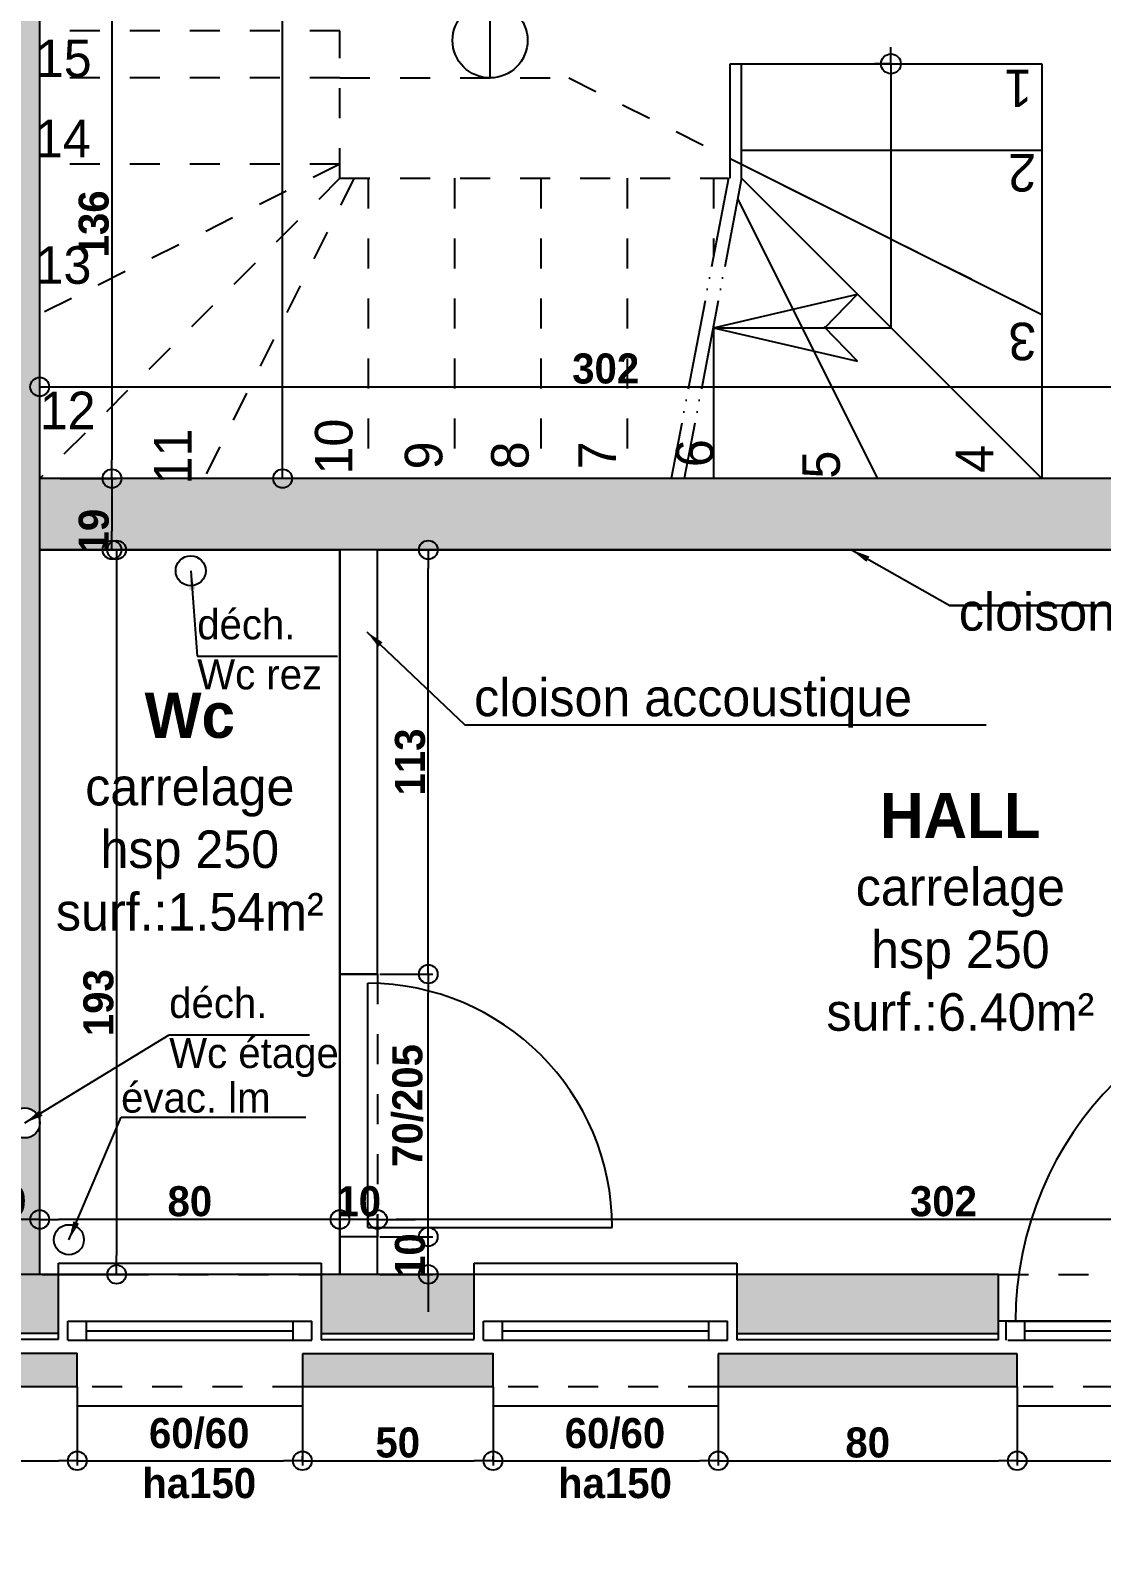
# Model space of a CAD drawing. Header units: millimetres. Extents: x -44462 to 306987, y -116160 to 12874.
# Drawn here: x -10182.6 to -9897.1, y -56515.9 to -56113.7 of the extents above; entities that cross this region are included whole.
import ezdxf

# ---------------------------------------------------------------- set-up
doc = ezdxf.new("R2010")
doc.units = ezdxf.units.MM
doc.header["$PDMODE"] = 35
doc.header["$PDSIZE"] = 10
for name, pattern in [('ACAD_ISO05W100', [33, 24, -3, 0, -3, 0, -3]), ('TRAIT_4', [20, 10, -10]), ('TRAIT_6', [100, 80, -10, 0, -10])]:
    doc.linetypes.add(name, pattern=pattern)
for name, color, linetype in [('BLANC', 7, 'Continuous'), ('COTES', 1, 'Continuous'), ('COULEUR 8', 8, 'Continuous'), ('CYAN', 4, 'Continuous'), ('EGOUTTAGE', 6, 'Continuous'), ('JAUNE', 2, 'Continuous'), ('MAGENTA', 6, 'Continuous'), ('ROUGE', 1, 'Continuous'), ('TEXTE', 1, 'Continuous')]:
    doc.layers.add(name, color=color, linetype=linetype)
doc.layers.add('SURFACE', color=5, linetype='Continuous', plot=False)
doc.styles.add('CENTURY GOTHIC', font='GOTHIC.TTF')
doc.styles.add('Century Gothic Gras', font='GOTHICB.TTF')
doc.dimstyles.new('1-50', dxfattribs={"dimtxt": 8, "dimasz": 5, "dimexe": 1.25, "dimexo": 0.625, "dimtad": 1, "dimdec": 0, "dimtxsty": 'Century Gothic Gras', "dimblk": 'ORIGIN', "dimcen": 5, "dimclrd": 8, "dimclre": 5, "dimclrt": 6, "dimadec": 0, "dimazin": 0, "dimtfac": 1, "dimtdec": 0, "dimtmove": 0, "dimatfit": 3, "dimfxl": 0, "dimarcsym": 0})

# ---------------------------------------------------------------- blocks, each defined once
blk = doc.blocks.new('_Origin')
at = {"color": 0, "linetype": 'Continuous', "lineweight": -2}
blk.add_line((0, 0), (-1, 0), dxfattribs=at)
blk.add_circle((0, 0), 0.5, dxfattribs=at)
blk = doc.blocks.new('*D283')
at = {"layer": 'COTES', "color": 5, "lineweight": -2}
for p, q in [((-10180.09, -56232.52), (-10180.09, -56207.46)), ((-9878.49, -56232.52), (-9878.49, -56207.46))]:
    blk.add_line(p, q, dxfattribs=at)
at = {"layer": 'COTES', "color": 8, "lineweight": -2}
blk.add_line((-10175.09, -56208.71), (-9883.49, -56208.71), dxfattribs=at)
at = {"layer": 'Defpoints', "color": 0}
for p in [(-9878.49, -56208.71), (-10180.09, -56233.15), (-9878.49, -56233.15)]:
    blk.add_point(p, dxfattribs=at)
at = {"layer": 'COTES', "color": 8, "lineweight": -2, "xscale": 5, "yscale": 5, "zscale": 5, "rotation": 180}
blk.add_blockref('_Origin', (-10180.09, -56208.71), dxfattribs=at)
at = {"layer": 'COTES', "color": 8, "lineweight": -2, "xscale": 5, "yscale": 5, "zscale": 5}
blk.add_blockref('_Origin', (-9878.49, -56208.71), dxfattribs=at)
at = {"layer": 'COTES', "color": 6, "insert": (-10029.29, -56203.88), "char_height": 8, "attachment_point": 5, "style": 'Century Gothic Gras'}
blk.add_mtext('302', dxfattribs=at)
blk = doc.blocks.new('A$C66E4598C')
at = {"layer": 'COULEUR 8'}
for q in [(0, 11), (-11, 0), (11, 0), (0, -11)]:
    blk.add_line((0, 0), q, dxfattribs=at)
blk.add_circle((0, 0), 6.59, dxfattribs=at)
blk = doc.blocks.new('A$C0AA742EE')
at = {"layer": 'COULEUR 8'}
for p, q in [((0, 0), (-29.7, -128)), ((0, 0), (29.7, -128)), ((-29.7, -128), (0.8, -98.3)), ((29.7, -128), (-0.8, -98.3))]:
    blk.add_line(p, q, dxfattribs=at)
blk = doc.blocks.new('A$C1BC9630A')
at = {"color": 2}
blk.add_line((-3.5, 3.5), (-3.5, 96.5), dxfattribs=at)
at = {"color": 1}
blk.add_line((-3.5, 3.5), (-96.5, 3.5), dxfattribs=at)
at = {"color": 2}
blk.add_arc((-3.5, 3.5), 93, 90, 180, dxfattribs=at)
blk = doc.blocks.new('*D373')
at = {"layer": 'COTES', "color": 5, "lineweight": -2}
for p, q in [((-10090.09, -56444.57), (-10090.09, -56429.32)), ((-9788.49, -56444.57), (-9788.49, -56429.32))]:
    blk.add_line(p, q, dxfattribs=at)
at = {"layer": 'COTES', "color": 8, "lineweight": -2}
blk.add_line((-9793.49, -56430.57), (-10085.09, -56430.57), dxfattribs=at)
at = {"layer": 'Defpoints', "color": 0}
for p in [(-10090.09, -56430.57), (-10090.09, -56445.19), (-9788.49, -56445.19)]:
    blk.add_point(p, dxfattribs=at)
at = {"layer": 'COTES', "color": 8, "lineweight": -2, "xscale": 5, "yscale": 5, "zscale": 5, "rotation": 180}
blk.add_blockref('_Origin', (-10090.09, -56430.57), dxfattribs=at)
at = {"layer": 'COTES', "color": 8, "lineweight": -2, "xscale": 5, "yscale": 5, "zscale": 5}
blk.add_blockref('_Origin', (-9788.49, -56430.57), dxfattribs=at)
at = {"layer": 'COTES', "color": 6, "insert": (-9939.29, -56425.75), "char_height": 8, "attachment_point": 5, "style": 'Century Gothic Gras'}
blk.add_mtext('302', dxfattribs=at)
blk = doc.blocks.new('*D374')
at = {"layer": 'COTES', "color": 8, "lineweight": -2}
for p, q in [((-10105.09, -56430.57), (-10110.09, -56430.57)), ((-10090.09, -56430.57), (-10100.09, -56430.57)), ((-10085.09, -56430.57), (-10080.09, -56430.57))]:
    blk.add_line(p, q, dxfattribs=at)
at = {"layer": 'COTES', "color": 5, "lineweight": -2}
for p, q in [((-10100.09, -56444.57), (-10100.09, -56429.32)), ((-10090.09, -56444.57), (-10090.09, -56429.32))]:
    blk.add_line(p, q, dxfattribs=at)
at = {"layer": 'Defpoints', "color": 0}
for p in [(-10100.09, -56430.57), (-10100.09, -56445.19), (-10090.09, -56445.19)]:
    blk.add_point(p, dxfattribs=at)
at = {"layer": 'COTES', "color": 8, "lineweight": -2, "xscale": 5, "yscale": 5, "zscale": 5}
blk.add_blockref('_Origin', (-10100.09, -56430.57), dxfattribs=at)
at = {"layer": 'COTES', "color": 8, "lineweight": -2, "xscale": 5, "yscale": 5, "zscale": 5, "rotation": 180}
blk.add_blockref('_Origin', (-10090.09, -56430.57), dxfattribs=at)
at = {"layer": 'COTES', "color": 6, "insert": (-10095.09, -56425.75), "char_height": 8, "attachment_point": 5, "style": 'Century Gothic Gras'}
blk.add_mtext('10', dxfattribs=at)
blk = doc.blocks.new('*D375')
at = {"layer": 'COTES', "color": 5, "lineweight": -2}
for p, q in [((-10180.09, -56444.57), (-10180.09, -56429.32)), ((-10100.09, -56444.57), (-10100.09, -56429.32))]:
    blk.add_line(p, q, dxfattribs=at)
at = {"layer": 'COTES', "color": 8, "lineweight": -2}
blk.add_line((-10105.09, -56430.57), (-10175.09, -56430.57), dxfattribs=at)
at = {"layer": 'Defpoints', "color": 0}
for p in [(-10180.09, -56430.57), (-10180.09, -56445.19), (-10100.09, -56445.19)]:
    blk.add_point(p, dxfattribs=at)
at = {"layer": 'COTES', "color": 8, "lineweight": -2, "xscale": 5, "yscale": 5, "zscale": 5, "rotation": 180}
blk.add_blockref('_Origin', (-10180.09, -56430.57), dxfattribs=at)
at = {"layer": 'COTES', "color": 8, "lineweight": -2, "xscale": 5, "yscale": 5, "zscale": 5}
blk.add_blockref('_Origin', (-10100.09, -56430.57), dxfattribs=at)
at = {"layer": 'COTES', "color": 6, "insert": (-10140.09, -56425.75), "char_height": 8, "attachment_point": 5, "style": 'Century Gothic Gras'}
blk.add_mtext('80', dxfattribs=at)
blk = doc.blocks.new('*D376')
at = {"layer": 'COTES', "color": 5, "lineweight": -2}
for p, q in [((-10199.09, -56444.57), (-10199.09, -56429.32)), ((-10180.09, -56444.57), (-10180.09, -56429.32))]:
    blk.add_line(p, q, dxfattribs=at)
at = {"layer": 'COTES', "color": 8, "lineweight": -2}
blk.add_line((-10185.09, -56430.57), (-10194.09, -56430.57), dxfattribs=at)
at = {"layer": 'Defpoints', "color": 0}
for p in [(-10199.09, -56430.57), (-10199.09, -56445.19), (-10180.09, -56445.19)]:
    blk.add_point(p, dxfattribs=at)
at = {"layer": 'COTES', "color": 8, "lineweight": -2, "xscale": 5, "yscale": 5, "zscale": 5, "rotation": 180}
blk.add_blockref('_Origin', (-10199.09, -56430.57), dxfattribs=at)
at = {"layer": 'COTES', "color": 8, "lineweight": -2, "xscale": 5, "yscale": 5, "zscale": 5}
blk.add_blockref('_Origin', (-10180.09, -56430.57), dxfattribs=at)
at = {"layer": 'COTES', "color": 6, "insert": (-10189.59, -56425.75), "char_height": 8, "attachment_point": 5, "style": 'Century Gothic Gras'}
blk.add_mtext('19', dxfattribs=at)
blk = doc.blocks.new('*D263')
at = {"layer": 'Defpoints', "color": 0}
for p in [(-10115.73, -55795.19), (-10115.37, -55795.19), (-10070.73, -56233.15)]:
    blk.add_point(p, dxfattribs=at)
at = {"layer": 'ROUGE', "color": 5, "lineweight": -2}
for p, q in [((-10115.37, -55795.19), (-10114.12, -55795.19)), ((-10085.37, -56233.15), (-10116.62, -56233.15))]:
    blk.add_line(p, q, dxfattribs=at)
at = {"layer": 'ROUGE', "color": 8, "lineweight": -2}
blk.add_line((-10115.37, -56228.15), (-10115.37, -55800.19), dxfattribs=at)
at = {"layer": 'ROUGE', "color": 8, "lineweight": -2, "xscale": 5, "yscale": 5, "zscale": 5}
for p, rotation in [((-10115.37, -55795.19), 90), ((-10115.37, -56233.15), 270)]:
    blk.add_blockref('_Origin', p, dxfattribs=dict(at, rotation=rotation))
at = {"layer": 'ROUGE', "color": 6, "insert": (-10120.19, -55964.17), "char_height": 8, "attachment_point": 5, "rotation": 90, "style": 'Century Gothic Gras'}
blk.add_mtext('438', dxfattribs=at)
blk = doc.blocks.new('*D382')
at = {"layer": 'COTES', "color": 5, "lineweight": -2}
for p, q in [((-10180.09, -56096.8), (-10180.09, -56078.58)), ((-9788.49, -56109.83), (-9788.49, -56078.58))]:
    blk.add_line(p, q, dxfattribs=at)
at = {"layer": 'COTES', "color": 8, "lineweight": -2}
blk.add_line((-9793.49, -56079.83), (-10175.09, -56079.83), dxfattribs=at)
at = {"layer": 'Defpoints', "color": 0}
for p in [(-10180.09, -56079.83), (-10180.09, -56097.43), (-9788.49, -56145.65)]:
    blk.add_point(p, dxfattribs=at)
at = {"layer": 'COTES', "color": 8, "lineweight": -2, "xscale": 5, "yscale": 5, "zscale": 5, "rotation": 180}
blk.add_blockref('_Origin', (-10180.09, -56079.83), dxfattribs=at)
at = {"layer": 'COTES', "color": 8, "lineweight": -2, "xscale": 5, "yscale": 5, "zscale": 5}
blk.add_blockref('_Origin', (-9788.49, -56079.83), dxfattribs=at)
at = {"layer": 'COTES', "color": 6, "insert": (-9984.29, -56075.01), "char_height": 8, "attachment_point": 5, "style": 'Century Gothic Gras'}
blk.add_mtext('392', dxfattribs=at)
blk = doc.blocks.new('*D383')
at = {"layer": 'COTES', "color": 5, "lineweight": -2}
for p, q in [((-10110.09, -56475.82), (-10110.09, -56496.11)), ((-10170.09, -56478.32), (-10170.09, -56496.11))]:
    blk.add_line(p, q, dxfattribs=at)
at = {"layer": 'COTES', "color": 8, "lineweight": -2}
blk.add_line((-10165.09, -56494.86), (-10115.09, -56494.86), dxfattribs=at)
at = {"layer": 'Defpoints', "color": 0}
for p in [(-10110.09, -56475.19), (-10170.09, -56477.69), (-10110.09, -56494.86)]:
    blk.add_point(p, dxfattribs=at)
at = {"layer": 'COTES', "color": 8, "lineweight": -2, "xscale": 5, "yscale": 5, "zscale": 5, "rotation": 180}
blk.add_blockref('_Origin', (-10170.09, -56494.86), dxfattribs=at)
at = {"layer": 'COTES', "color": 8, "lineweight": -2, "xscale": 5, "yscale": 5, "zscale": 5}
blk.add_blockref('_Origin', (-10110.09, -56494.86), dxfattribs=at)
at = {"layer": 'COTES', "color": 6, "insert": (-10137.59, -56494.2), "char_height": 8, "attachment_point": 5, "style": 'Century Gothic Gras'}
blk.add_mtext('60/60\\Pha150', dxfattribs=at)
blk = doc.blocks.new('*D389')
at = {"layer": 'COTES', "color": 5, "lineweight": -2}
for p, q in [((-9999.31, -56475.82), (-9999.31, -56496.11)), ((-9919.64, -56475.82), (-9919.64, -56496.11))]:
    blk.add_line(p, q, dxfattribs=at)
at = {"layer": 'COTES', "color": 8, "lineweight": -2}
blk.add_line((-9994.31, -56494.86), (-9924.64, -56494.86), dxfattribs=at)
at = {"layer": 'Defpoints', "color": 0}
for p in [(-9999.31, -56475.19), (-9919.64, -56475.19), (-9919.64, -56494.86)]:
    blk.add_point(p, dxfattribs=at)
at = {"layer": 'COTES', "color": 8, "lineweight": -2, "xscale": 5, "yscale": 5, "zscale": 5, "rotation": 180}
blk.add_blockref('_Origin', (-9999.31, -56494.86), dxfattribs=at)
at = {"layer": 'COTES', "color": 8, "lineweight": -2, "xscale": 5, "yscale": 5, "zscale": 5}
blk.add_blockref('_Origin', (-9919.64, -56494.86), dxfattribs=at)
at = {"layer": 'COTES', "color": 6, "insert": (-9959.47, -56490.03), "char_height": 8, "attachment_point": 5, "style": 'Century Gothic Gras'}
blk.add_mtext('80', dxfattribs=at)
blk = doc.blocks.new('*D391')
at = {"layer": 'COTES', "color": 5, "lineweight": -2}
for p, q in [((-9919.64, -56475.82), (-9919.64, -56496.11)), ((-9830.09, -56475.82), (-9830.09, -56496.11))]:
    blk.add_line(p, q, dxfattribs=at)
at = {"layer": 'COTES', "color": 8, "lineweight": -2}
for p, q in [((-9914.64, -56494.86), (-9835.09, -56494.86)), ((-9874.87, -56494.86), (-9843.19, -56527.83)), ((-9843.19, -56527.83), (-9677.41, -56527.83))]:
    blk.add_line(p, q, dxfattribs=at)
at = {"layer": 'Defpoints', "color": 0}
for p in [(-9919.64, -56475.19), (-9830.09, -56475.19), (-9830.09, -56494.86)]:
    blk.add_point(p, dxfattribs=at)
at = {"layer": 'COTES', "color": 8, "lineweight": -2, "xscale": 5, "yscale": 5, "zscale": 5, "rotation": 180}
blk.add_blockref('_Origin', (-9919.64, -56494.86), dxfattribs=at)
at = {"layer": 'COTES', "color": 8, "lineweight": -2, "xscale": 5, "yscale": 5, "zscale": 5}
blk.add_blockref('_Origin', (-9830.09, -56494.86), dxfattribs=at)
at = {"layer": 'COTES', "color": 6, "insert": (-9760.3, -56514.78), "char_height": 8, "attachment_point": 5, "style": 'Century Gothic Gras'}
blk.add_mtext('90/210\\P+ imposte en émalithe %%P 63 cm', dxfattribs=at)
blk = doc.blocks.new('*D233')
at = {"layer": 'COTES', "color": 5, "lineweight": -2}
for p, q in [((-10179.47, -56097.43), (-10159.59, -56097.43)), ((-10174.61, -56233.15), (-10159.59, -56233.15))]:
    blk.add_line(p, q, dxfattribs=at)
at = {"layer": 'COTES', "color": 8, "lineweight": -2}
blk.add_line((-10160.84, -56102.43), (-10160.84, -56228.15), dxfattribs=at)
at = {"layer": 'Defpoints', "color": 0}
for p in [(-10180.09, -56097.43), (-10175.24, -56233.15), (-10160.84, -56233.15)]:
    blk.add_point(p, dxfattribs=at)
at = {"layer": 'COTES', "color": 8, "lineweight": -2, "xscale": 5, "yscale": 5, "zscale": 5}
for p, rotation in [((-10160.84, -56097.43), 90), ((-10160.84, -56233.15), 270)]:
    blk.add_blockref('_Origin', p, dxfattribs=dict(at, rotation=rotation))
at = {"layer": 'COTES', "color": 6, "insert": (-10165.66, -56165.29), "char_height": 8, "attachment_point": 5, "rotation": 90, "style": 'Century Gothic Gras'}
blk.add_mtext('136', dxfattribs=at)
blk = doc.blocks.new('*D329')
at = {"layer": 'COTES', "color": 5, "lineweight": -2}
for p, q in [((-10089.47, -56365.19), (-10075.31, -56365.19)), ((-10089.47, -56435.19), (-10075.31, -56435.19))]:
    blk.add_line(p, q, dxfattribs=at)
at = {"layer": 'COTES', "color": 8, "lineweight": -2}
blk.add_line((-10076.56, -56430.19), (-10076.56, -56370.19), dxfattribs=at)
at = {"layer": 'Defpoints', "color": 0}
for p in [(-10090.09, -56365.19), (-10076.56, -56365.19), (-10090.09, -56435.19)]:
    blk.add_point(p, dxfattribs=at)
at = {"layer": 'COTES', "color": 8, "lineweight": -2, "xscale": 5, "yscale": 5, "zscale": 5}
for p, rotation in [((-10076.56, -56365.19), 90), ((-10076.56, -56435.19), 270)]:
    blk.add_blockref('_Origin', p, dxfattribs=dict(at, rotation=rotation))
at = {"layer": 'COTES', "color": 6, "insert": (-10082.01, -56400.19), "char_height": 8, "attachment_point": 5, "rotation": 90, "style": 'Century Gothic Gras'}
blk.add_mtext('70/205', dxfattribs=at)
blk = doc.blocks.new('*D330')
at = {"layer": 'COTES', "color": 8, "lineweight": -2}
for p, q in [((-10076.56, -56430.19), (-10076.56, -56425.19)), ((-10076.56, -56445.19), (-10076.56, -56435.19)), ((-10076.56, -56450.19), (-10076.56, -56455.19))]:
    blk.add_line(p, q, dxfattribs=at)
at = {"layer": 'COTES', "color": 5, "lineweight": -2}
for p, q in [((-10089.47, -56435.19), (-10075.31, -56435.19)), ((-10089.47, -56445.19), (-10075.31, -56445.19))]:
    blk.add_line(p, q, dxfattribs=at)
at = {"layer": 'Defpoints', "color": 0}
for p in [(-10090.09, -56435.19), (-10076.56, -56435.19), (-10090.09, -56445.19)]:
    blk.add_point(p, dxfattribs=at)
at = {"layer": 'COTES', "color": 8, "lineweight": -2, "xscale": 5, "yscale": 5, "zscale": 5}
for p, rotation in [((-10076.56, -56435.19), 270), ((-10076.56, -56445.19), 90)]:
    blk.add_blockref('_Origin', p, dxfattribs=dict(at, rotation=rotation))
at = {"layer": 'COTES', "color": 6, "insert": (-10081.39, -56440.19), "char_height": 8, "attachment_point": 5, "rotation": 90, "style": 'Century Gothic Gras'}
blk.add_mtext('10', dxfattribs=at)
blk = doc.blocks.new('*D331')
at = {"layer": 'COTES', "color": 5, "lineweight": -2}
for p, q in [((-10179.47, -56252.15), (-10158.34, -56252.15)), ((-10179.47, -56445.19), (-10158.34, -56445.19))]:
    blk.add_line(p, q, dxfattribs=at)
at = {"layer": 'COTES', "color": 8, "lineweight": -2}
blk.add_line((-10159.59, -56257.15), (-10159.59, -56440.19), dxfattribs=at)
at = {"layer": 'Defpoints', "color": 0}
for p in [(-10180.09, -56252.15), (-10180.09, -56445.19), (-10159.59, -56445.19)]:
    blk.add_point(p, dxfattribs=at)
at = {"layer": 'COTES', "color": 8, "lineweight": -2, "xscale": 5, "yscale": 5, "zscale": 5}
for p, rotation in [((-10159.59, -56252.15), 90), ((-10159.59, -56445.19), 270)]:
    blk.add_blockref('_Origin', p, dxfattribs=dict(at, rotation=rotation))
at = {"layer": 'COTES', "color": 6, "insert": (-10164.41, -56372.79), "char_height": 8, "attachment_point": 5, "rotation": 90, "style": 'Century Gothic Gras'}
blk.add_mtext('193', dxfattribs=at)
blk = doc.blocks.new('*D332')
at = {"layer": 'COTES', "color": 5, "lineweight": -2}
for p, q in [((-10089.47, -56252.15), (-10075.31, -56252.15)), ((-10089.47, -56365.19), (-10075.31, -56365.19))]:
    blk.add_line(p, q, dxfattribs=at)
at = {"layer": 'COTES', "color": 8, "lineweight": -2}
blk.add_line((-10076.56, -56360.19), (-10076.56, -56257.15), dxfattribs=at)
at = {"layer": 'Defpoints', "color": 0}
for p in [(-10090.09, -56252.15), (-10076.56, -56252.15), (-10090.09, -56365.19)]:
    blk.add_point(p, dxfattribs=at)
at = {"layer": 'COTES', "color": 8, "lineweight": -2, "xscale": 5, "yscale": 5, "zscale": 5}
for p, rotation in [((-10076.56, -56252.15), 90), ((-10076.56, -56365.19), 270)]:
    blk.add_blockref('_Origin', p, dxfattribs=dict(at, rotation=rotation))
at = {"layer": 'COTES', "color": 6, "insert": (-10081.39, -56308.67), "char_height": 8, "attachment_point": 5, "rotation": 90, "style": 'Century Gothic Gras'}
blk.add_mtext('113', dxfattribs=at)
blk = doc.blocks.new('*D336')
at = {"layer": 'COTES', "color": 5, "lineweight": -2}
for p, q in [((-10172.24, -56233.15), (-10159.59, -56233.15)), ((-10172.02, -56252.15), (-10159.59, -56252.15))]:
    blk.add_line(p, q, dxfattribs=at)
at = {"layer": 'COTES', "color": 8, "lineweight": -2}
blk.add_line((-10160.84, -56238.15), (-10160.84, -56247.15), dxfattribs=at)
at = {"layer": 'Defpoints', "color": 0}
for p in [(-10172.86, -56233.15), (-10172.65, -56252.15), (-10160.84, -56252.15)]:
    blk.add_point(p, dxfattribs=at)
at = {"layer": 'COTES', "color": 8, "lineweight": -2, "xscale": 5, "yscale": 5, "zscale": 5}
for p, rotation in [((-10160.84, -56233.15), 90), ((-10160.84, -56252.15), 270)]:
    blk.add_blockref('_Origin', p, dxfattribs=dict(at, rotation=rotation))
at = {"layer": 'COTES', "color": 6, "insert": (-10165.66, -56247.15), "char_height": 8, "attachment_point": 5, "rotation": 90, "style": 'Century Gothic Gras'}
blk.add_mtext('19', dxfattribs=at)
blk = doc.blocks.new('*D337')
at = {"layer": 'COTES', "color": 5, "lineweight": -2}
for p, q in [((-10180.09, -56232.52), (-10180.09, -56207.46)), ((-9878.49, -56232.52), (-9878.49, -56207.46))]:
    blk.add_line(p, q, dxfattribs=at)
at = {"layer": 'COTES', "color": 8, "lineweight": -2}
blk.add_line((-10175.09, -56208.71), (-9883.49, -56208.71), dxfattribs=at)
at = {"layer": 'Defpoints', "color": 0}
for p in [(-9878.49, -56208.71), (-10180.09, -56233.15), (-9878.49, -56233.15)]:
    blk.add_point(p, dxfattribs=at)
at = {"layer": 'COTES', "color": 8, "lineweight": -2, "xscale": 5, "yscale": 5, "zscale": 5, "rotation": 180}
blk.add_blockref('_Origin', (-10180.09, -56208.71), dxfattribs=at)
at = {"layer": 'COTES', "color": 8, "lineweight": -2, "xscale": 5, "yscale": 5, "zscale": 5}
blk.add_blockref('_Origin', (-9878.49, -56208.71), dxfattribs=at)
at = {"layer": 'COTES', "color": 6, "insert": (-10029.29, -56203.88), "char_height": 8, "attachment_point": 5, "style": 'Century Gothic Gras'}
blk.add_mtext('302', dxfattribs=at)
blk = doc.blocks.new('*D342')
at = {"layer": 'COTES', "color": 5, "lineweight": -2}
for p, q in [((-9999.31, -56475.82), (-9999.31, -56496.11)), ((-10059.31, -56478.32), (-10059.31, -56496.11))]:
    blk.add_line(p, q, dxfattribs=at)
at = {"layer": 'COTES', "color": 8, "lineweight": -2}
blk.add_line((-10054.31, -56494.86), (-10004.31, -56494.86), dxfattribs=at)
at = {"layer": 'Defpoints', "color": 0}
for p in [(-9999.31, -56475.19), (-10059.31, -56477.69), (-9999.31, -56494.86)]:
    blk.add_point(p, dxfattribs=at)
at = {"layer": 'COTES', "color": 8, "lineweight": -2, "xscale": 5, "yscale": 5, "zscale": 5, "rotation": 180}
blk.add_blockref('_Origin', (-10059.31, -56494.86), dxfattribs=at)
at = {"layer": 'COTES', "color": 8, "lineweight": -2, "xscale": 5, "yscale": 5, "zscale": 5}
blk.add_blockref('_Origin', (-9999.31, -56494.86), dxfattribs=at)
at = {"layer": 'COTES', "color": 6, "insert": (-10026.81, -56494.2), "char_height": 8, "attachment_point": 5, "style": 'Century Gothic Gras'}
blk.add_mtext('60/60\\Pha150', dxfattribs=at)
blk = doc.blocks.new('*D240')
at = {"layer": 'COTES', "color": 5, "lineweight": -2}
for p, q in [((-10219.8, -56486.59), (-10219.8, -56496.11)), ((-10170.09, -56487.84), (-10170.09, -56496.11))]:
    blk.add_line(p, q, dxfattribs=at)
at = {"layer": 'COTES', "color": 8, "lineweight": -2}
blk.add_line((-10214.8, -56494.86), (-10175.09, -56494.86), dxfattribs=at)
at = {"layer": 'Defpoints', "color": 0}
for p in [(-10219.8, -56485.96), (-10170.09, -56487.21), (-10170.09, -56494.86)]:
    blk.add_point(p, dxfattribs=at)
at = {"layer": 'COTES', "color": 8, "lineweight": -2, "xscale": 5, "yscale": 5, "zscale": 5, "rotation": 180}
blk.add_blockref('_Origin', (-10219.8, -56494.86), dxfattribs=at)
at = {"layer": 'COTES', "color": 8, "lineweight": -2, "xscale": 5, "yscale": 5, "zscale": 5}
blk.add_blockref('_Origin', (-10170.09, -56494.86), dxfattribs=at)
at = {"layer": 'COTES', "color": 6, "insert": (-10194.95, -56490.03), "char_height": 8, "attachment_point": 5, "style": 'Century Gothic Gras'}
blk.add_mtext('50', dxfattribs=at)
blk = doc.blocks.new('*D241')
at = {"layer": 'COTES', "color": 5, "lineweight": -2}
for p, q in [((-10110.09, -56494.86), (-10110.09, -56493.61)), ((-10059.31, -56494.86), (-10059.31, -56493.61))]:
    blk.add_line(p, q, dxfattribs=at)
at = {"layer": 'COTES', "color": 8, "lineweight": -2}
blk.add_line((-10105.09, -56494.86), (-10064.31, -56494.86), dxfattribs=at)
at = {"layer": 'Defpoints', "color": 0}
for p in [(-10110.09, -56494.86), (-10059.31, -56494.86), (-10059.31, -56494.86)]:
    blk.add_point(p, dxfattribs=at)
at = {"layer": 'COTES', "color": 8, "lineweight": -2, "xscale": 5, "yscale": 5, "zscale": 5, "rotation": 180}
blk.add_blockref('_Origin', (-10110.09, -56494.86), dxfattribs=at)
at = {"layer": 'COTES', "color": 8, "lineweight": -2, "xscale": 5, "yscale": 5, "zscale": 5}
blk.add_blockref('_Origin', (-10059.31, -56494.86), dxfattribs=at)
at = {"layer": 'COTES', "color": 6, "insert": (-10084.7, -56490.03), "char_height": 8, "attachment_point": 5, "style": 'Century Gothic Gras'}
blk.add_mtext('50', dxfattribs=at)

msp = doc.modelspace()

# ---------------------------------------------------------------- hatches: boundary and pattern name
h = msp.add_hatch(color=254)
h.paths.add_polyline_path([(-10279.8, -56475.19), (-10279.8, -56466.26), (-10358.72, -56466.26), (-10358.72, -56475.19)])
h.paths.add_polyline_path([(-10430.09, -56475.19), (-10370.72, -56475.19), (-10370.72, -56466.26), (-10421.32, -56466.26), (-10421.32, -56355.19), (-10430.09, -56355.19)])
h.paths.add_polyline_path([(-10219.8, -56466.19), (-10219.8, -56475.19), (-10170.09, -56475.19), (-10170.09, -56466.19)])
h.paths.add_polyline_path([(-10110.09, -56466.35), (-10110.09, -56475.19), (-10059.31, -56475.19), (-10059.31, -56466.35)])
h.paths.add_polyline_path([(-9999.31, -56466.35), (-9999.31, -56475.19), (-9919.64, -56475.19), (-9919.64, -56466.35)])
h.paths.add_polyline_path([(-9540.09, -56475.19), (-9540.09, -56466.35), (-9830.09, -56466.35), (-9830.09, -56475.19)])
at = {"layer": 'COULEUR 8'}
h = msp.add_hatch(color=253, dxfattribs=at)
h.paths.add_polyline_path([(-10415.95, -56270.19), (-10400.09, -56270.19), (-10400.09, -56107.43), (-10400.09, -56097.43), (-10400.09, -55795.19), (-10324.59, -55795.19), (-10324.59, -55779.34), (-10415.95, -55779.34)])
h.paths.add_polyline_path([(-10400.09, -56360.19), (-10415.95, -56360.19), (-10415.95, -56460.89), (-10370.72, -56460.89), (-10370.72, -56445.19), (-10400.09, -56445.19), (-10400.09, -56426.8, -1), (-10408.09, -56426.8, -1), (-10400.09, -56426.8)])
h.paths.add_polyline_path([(-10358.72, -56445.19), (-10358.72, -56460.89), (-10284.8, -56460.89), (-10284.8, -56445.19)])
h.paths.add_polyline_path([(-10214.8, -56445.19), (-10214.8, -56460.89), (-10175.09, -56460.89), (-10175.09, -56445.19), (-10180.09, -56445.19)])
h.paths.add_polyline_path([(-10105.09, -56445.19), (-10105.09, -56461.05), (-10064.31, -56461.05), (-10064.31, -56445.19)])
h.paths.add_polyline_path([(-10423.01, -55802.32), (-10407.18, -55802.32), (-10407.18, -55814.73), (-10423.01, -55814.73)], flags=9)
h.paths.add_polyline_path([(-10390.2, -56468.11), (-10390.2, -56452.27), (-10377.79, -56452.27), (-10377.79, -56468.11)], flags=9)
h.paths.add_polyline_path([(-10087.59, -56447.8), (-10087.59, -56432.58), (-10075.19, -56432.58), (-10075.19, -56447.8)], flags=9)
msp.add_hatch(color=253, dxfattribs=at).paths.add_polyline_path([(-9924.64, -56461.05), (-9924.64, -56445.19), (-9994.31, -56445.19), (-9994.31, -56461.05)])
at = {"layer": 'ROUGE'}
h = msp.add_hatch(color=253, dxfattribs=at)
h.paths.add_polyline_path([(-10180.09, -56097.43), (-10199.09, -56097.43), (-10199.09, -56103.65), (-10199.09, -56113.65), (-10199.09, -56293.51), (-10197.19, -56293.51), (-10197.19, -56413.51), (-10199.09, -56413.51), (-10199.09, -56445.19), (-10180.09, -56445.19), (-10180.09, -56405.47, -0.925018), (-10188.05, -56404.85, -0.925018), (-10180.09, -56404.23)])
h.paths.add_polyline_path([(-9878.49, -56252.15), (-9878.49, -56233.15), (-10180.09, -56233.15), (-10180.09, -56252.15)])
h.paths.add_polyline_path([(-9788.49, -56233.15), (-9798.49, -56233.15), (-9798.49, -56252.15), (-9788.49, -56252.15)])
h.paths.add_polyline_path([(-10197.08, -56419.55), (-10182.11, -56419.55), (-10182.11, -56431.95), (-10197.08, -56431.95)], flags=24)
h.paths.add_polyline_path([(-10171.86, -56254.64), (-10171.86, -56239.66), (-10159.46, -56239.66), (-10159.46, -56254.64)], flags=9)

# ---------------------------------------------------------------- linework, layer by layer
at = {"layer": 'BLANC'}
for p, q in [((-10180.09, -56445.19), (-10180.09, -56097.43)), ((-9878.49, -56233.15), (-10180.09, -56233.15)), ((-9878.49, -56252.15), (-10180.09, -56252.15)), ((-10100.09, -56365.19), (-10100.09, -56252.15)), ((-10090.09, -56365.19), (-10090.09, -56252.15)), ((-10090.09, -56365.19), (-10100.09, -56365.19)), ((-10100.09, -56445.19), (-10100.09, -56435.19)), ((-10090.09, -56435.19), (-10100.09, -56435.19)), ((-10090.09, -56445.19), (-10090.09, -56435.19)), ((-10180.09, -56445.19), (-10214.8, -56445.19)), ((-10175.09, -56462.47), (-10175.09, -56445.19)), ((-10105.09, -56445.19), (-10105.09, -56462.63)), ((-10064.31, -56445.19), (-10105.09, -56445.19)), ((-10064.31, -56462.47), (-10064.31, -56445.19)), ((-9924.64, -56445.19), (-9994.31, -56445.19)), ((-9994.31, -56445.19), (-9994.31, -56462.63)), ((-9924.64, -56462.63), (-9924.64, -56445.19)), ((-10170.09, -56475.19), (-10170.09, -56466.19)), ((-10110.09, -56466.35), (-10110.09, -56475.19)), ((-10059.31, -56475.19), (-10059.31, -56466.19)), ((-9999.31, -56466.35), (-9999.31, -56475.19)), ((-9919.64, -56475.19), (-9919.64, -56466.35)), ((-10170.09, -56475.19), (-10219.8, -56475.19)), ((-10059.31, -56475.19), (-10110.09, -56475.19)), ((-9919.64, -56475.19), (-9999.31, -56475.19))]:
    msp.add_line(p, q, dxfattribs=at)
msp.add_circle((-10060.09, -56116.4), 10, dxfattribs=at)
at = {"layer": 'COULEUR 8', "linetype": 'TRAIT_4', "ltscale": 0.8}
for p, q in [((-10100.09, -56113.9), (-10180.09, -56113.9)), ((-10100.09, -56153.15), (-10100.09, -56113.9)), ((-10100.09, -56126.4), (-10180.09, -56126.4)), ((-10100.09, -56126.4), (-10039.09, -56126.4)), ((-10039.09, -56126.4), (-9913.09, -56189.4)), ((-10100.09, -56149.4), (-10180.09, -56189.4)), ((-10100.09, -56149.4), (-10180.09, -56149.4)), ((-10100.09, -56153.15), (-10180.09, -56233.15)), ((-10096.34, -56153.15), (-10136.34, -56233.15)), ((-10100.09, -56153.15), (-9996.59, -56153.15)), ((-10092.59, -56153.15), (-10092.59, -56233.15)), ((-10069.59, -56153.15), (-10069.59, -56233.15)), ((-10046.59, -56153.15), (-10046.59, -56233.15)), ((-10023.59, -56153.15), (-10023.59, -56233.15)), ((-10000.59, -56153.15), (-10000.59, -56174.16)), ((-10100.09, -56365.19), (-10100.09, -56435.19)), ((-10090.09, -56365.19), (-10090.09, -56435.19)), ((-10175.09, -56445.19), (-10105.09, -56445.19)), ((-9994.31, -56445.19), (-10064.31, -56445.19)), ((-9924.64, -56445.19), (-9825.09, -56445.19)), ((-10110.09, -56475.19), (-10170.09, -56475.19)), ((-9999.31, -56475.19), (-10059.31, -56475.19)), ((-9830.09, -56475.19), (-9919.64, -56475.19))]:
    msp.add_line(p, q, dxfattribs=at)
at = {"layer": 'COULEUR 8'}
for p, q in [((-9953.3, -56122.65), (-9953.28, -56192.96)), ((-10000.68, -56192.96), (-9953.28, -56192.96)), ((-10214.8, -56460.89), (-10175.09, -56460.89)), ((-10214.8, -56462.47), (-10175.09, -56462.47)), ((-10064.31, -56461.05), (-10105.09, -56461.05)), ((-10064.31, -56462.63), (-10105.09, -56462.63)), ((-9924.64, -56461.05), (-9994.31, -56461.05)), ((-9924.64, -56462.63), (-9994.31, -56462.63)), ((-10219.8, -56466.19), (-10170.09, -56466.19)), ((-10059.31, -56466.35), (-10110.09, -56466.35)), ((-9919.64, -56466.35), (-9999.31, -56466.35))]:
    msp.add_line(p, q, dxfattribs=at)
at = {"layer": 'CYAN'}
for p, q in [((-10167.59, -56460.19), (-10112.59, -56460.19)), ((-10056.81, -56460.19), (-10001.81, -56460.19)), ((-9917.59, -56460.19), (-9832.59, -56460.19))]:
    msp.add_line(p, q, dxfattribs=at)
at = {"layer": 'EGOUTTAGE'}
for centre in [(-10139.86, -56257.73), (-10184.05, -56404.85), (-10172.31, -56435.95)]:
    msp.add_circle(centre, 4, dxfattribs=at)
at = {"layer": 'JAUNE'}
for p, q in [((-9996.09, -56153.15), (-9996.09, -56122.65)), ((-9996.09, -56122.65), (-9913.09, -56122.65)), ((-9993.09, -56153.15), (-9993.09, -56122.65)), ((-9913.09, -56122.65), (-9913.09, -56233.15)), ((-9993.09, -56145.65), (-9913.09, -56145.65)), ((-9993.09, -56149.4), (-9913.09, -56189.4)), ((-9996.84, -56153.15), (-9996.66, -56153.52)), ((-9993.09, -56153.15), (-9913.09, -56233.15)), ((-9994.13, -56158.58), (-9956.84, -56233.15)), ((-10000.59, -56192.49), (-10000.59, -56233.15)), ((-10172.59, -56457.69), (-10107.59, -56457.69)), ((-10172.59, -56462.69), (-10172.59, -56457.69)), ((-10167.59, -56462.69), (-10167.59, -56457.69)), ((-10112.59, -56462.69), (-10112.59, -56457.69)), ((-10107.59, -56462.69), (-10107.59, -56457.69)), ((-10061.81, -56457.69), (-9996.81, -56457.69)), ((-10061.81, -56462.69), (-10061.81, -56457.69)), ((-10056.81, -56462.69), (-10056.81, -56457.69)), ((-10001.81, -56462.69), (-10001.81, -56457.69)), ((-9996.81, -56462.69), (-9996.81, -56457.69)), ((-9922.59, -56462.69), (-9922.59, -56457.69)), ((-9922.14, -56457.69), (-9827.59, -56457.69)), ((-9917.59, -56462.69), (-9917.59, -56457.69)), ((-10172.59, -56462.69), (-10107.59, -56462.69)), ((-10061.81, -56462.69), (-9996.81, -56462.69)), ((-9922.14, -56462.69), (-9827.59, -56462.69))]:
    msp.add_line(p, q, dxfattribs=at)
msp.add_arc((-9830.09, -56457.69), 90, 90, 180, dxfattribs=at)
at = {"layer": 'MAGENTA', "linetype": 'ACAD_ISO05W100'}
for p, q in [((-9996.59, -56153.15), (-10011.84, -56233.15)), ((-9993.09, -56153.15), (-10008.34, -56233.15))]:
    msp.add_line(p, q, dxfattribs=at)
at = {"layer": 'ROUGE', "linetype": 'TRAIT_6', "ltscale": 0.4}
msp.add_line((-10060.09, -56126.4), (-10060.09, -55779.34), dxfattribs=at)
at = {"layer": 'ROUGE'}
for p, q in [((-10175.09, -56445.19), (-10175.09, -56442.19)), ((-10175.09, -56442.19), (-10105.09, -56442.19)), ((-10105.09, -56442.19), (-10105.09, -56445.19)), ((-10064.31, -56445.19), (-10064.31, -56442.19)), ((-10064.31, -56442.19), (-9994.31, -56442.19)), ((-9994.31, -56442.19), (-9994.31, -56445.19)), ((-10170.09, -56475.19), (-10170.09, -56480.19)), ((-10110.09, -56475.19), (-10110.09, -56480.19)), ((-10059.31, -56475.19), (-10059.31, -56480.19)), ((-9999.31, -56475.19), (-9999.31, -56480.19)), ((-9919.64, -56475.19), (-9919.64, -56480.19)), ((-10170.09, -56480.19), (-10110.09, -56480.19)), ((-10059.31, -56480.19), (-9999.31, -56480.19)), ((-9919.64, -56480.19), (-9830.09, -56480.19))]:
    msp.add_line(p, q, dxfattribs=at)
at = {"layer": 'SURFACE'}
for points in [[(-10400.09, -55795.19), (-10035.46, -55795.19), (-10035.46, -55782.69), (-9735.37, -55782.69), (-9735.37, -55795.19), (-9380.09, -55795.19), (-9380.09, -56145.65), (-9788.49, -56145.65), (-9788.49, -56233.15), (-10180.09, -56233.15), (-10180.09, -56097.43), (-10400.09, -56097.43), (-10400.09, -55795.19)], [(-10090.09, -56252.15), (-9878.49, -56252.15), (-9878.49, -56233.15), (-9798.49, -56233.15), (-9798.49, -56252.15), (-9788.49, -56252.15), (-9788.49, -56284.87), (-9769.49, -56284.87), (-9769.49, -56364.87), (-9788.49, -56364.87), (-9788.49, -56445.19), (-9825.09, -56445.19), (-9825.09, -56457.69), (-9924.64, -56457.69), (-9924.64, -56445.19), (-10090.09, -56445.19), (-10090.09, -56435.19), (-10100.09, -56435.19), (-10100.09, -56365.19), (-10090.09, -56365.19), (-10090.09, -56252.15)]]:
    msp.add_lwpolyline(points, dxfattribs=at)
msp.add_lwpolyline([(-10180.09, -56252.15), (-10100.09, -56252.15), (-10100.09, -56445.19), (-10180.09, -56445.19)], close=True, dxfattribs=at)

# ---------------------------------------------------------------- block references
for name, p, xscale, yscale, zscale, rotation in [('A$C66E4598C', (-9953.28, -56122.65), 0.4000000000014552, 0.4000000000014552, 0.4, 270), ('A$C0AA742EE', (-10000.59, -56192.96), 0.3000000000029104, 0.3000000000029104, 0.3, 90)]:
    msp.add_blockref(name, p, dxfattribs=dict(xscale=xscale, yscale=yscale, zscale=zscale, rotation=rotation))
at = {"xscale": 0.6999999999970896, "yscale": 0.6999999999970896, "rotation": 270}
msp.add_blockref('A$C1BC9630A', (-10095.09, -56435.19), dxfattribs=at)

# ---------------------------------------------------------------- texts
at = {"layer": 'ROUGE', "style": 'CENTURY GOTHIC'}
for s, p in [('15', (-10181.12, -56126.17)), ('14', (-10181.36, -56147.54)), ('13', (-10181.19, -56181.26)), ('12', (-10180.09, -56219.99))]:
    msp.add_text(s, height=10, dxfattribs=at).set_placement(p)
for s, rotation, p in [('1', 180, (-9915.67, -56124.18)), ('2', 180, (-9914.6, -56146.67)), ('3', 180, (-9914.55, -56191.62)), ('10', 90, (-10096.76, -56232.07)), ('11', 90, (-10139.62, -56234.69)), ('9', 90, (-10072.81, -56230.7)), ('8', 90, (-10049.81, -56230.7)), ('7', 90, (-10026.56, -56230.7)), ('6', 90, (-10000.59, -56230.1)), ('5', 90, (-9966.89, -56233.15)), ('4', 90, (-9926.04, -56231.64))]:
    msp.add_text(s, height=10, rotation=rotation, dxfattribs=at).set_placement(p)
at = {"layer": 'TEXTE', "attachment_point": 1, "style": 'CENTURY GOTHIC'}
for s, insert, char_height, width in [('cloison accoustique', (-9935.19, -56263.67), 10, 155.6953), ('déch. \\PWc rez ', (-10138.12, -56267.98), 8, 90.2534), ('cloison accoustique', (-10064.35, -56286.47), 10, 155.6953), ('déch. \\PWc étage', (-10145.59, -56368.87), 8, 90.2534), ('évac. lm', (-10158.41, -56394.09), 8, 51.3194)]:
    msp.add_mtext(s, dxfattribs=dict(at, insert=insert, char_height=char_height, width=width))
at = {"layer": 'TEXTE', "color": 6, "char_height": 10, "attachment_point": 5, "style": 'CENTURY GOTHIC'}
for s, insert, width in [('{\\fCentury Gothic|b1|i0|c0|p34;\\H1.2x;\\C3;Wc\\P\\fCentury Gothic|b0|i0|c0|p34;\\H0.8333x;\\C8;carrelage\\Phsp 250\\Psurf.:1.54m²}', (-10140.09, -56321.98), 80), ('{\\fCentury Gothic|b1|i0|c0|p34;\\H1.2x;\\C3;HALL\\P\\fCentury Gothic|b0|i0|c0|p34;\\H0.8333x;\\C8;carrelage\\Phsp 250\\Psurf.:6.40m²}', (-9934.79, -56348.67), 310.6014)]:
    msp.add_mtext(s, dxfattribs=dict(at, insert=insert, width=width))

# ---------------------------------------------------------------- dimensions: what is measured, and where the dimension line sits
at = {"layer": 'COTES'}
for base, p1, p2, picture, middle in [((-10180.09, -56079.83), (-9788.49, -56145.65), (-10180.09, -56097.43), '*D382', (-9984.29, -56075.01)), ((-10199.09, -56430.57), (-10180.09, -56445.19), (-10199.09, -56445.19), '*D376', (-10189.59, -56425.75)), ((-10180.09, -56430.57), (-10100.09, -56445.19), (-10180.09, -56445.19), '*D375', (-10140.09, -56425.75)), ((-10090.09, -56430.57), (-9788.49, -56445.19), (-10090.09, -56445.19), '*D373', (-9939.29, -56425.75)), ((-9919.64, -56494.86), (-9999.31, -56475.19), (-9919.64, -56475.19), '*D389', (-9959.47, -56490.03))]:
    dim = msp.add_linear_dim(base=base, p1=p1, p2=p2, dimstyle='1-50', override={"dimtmove": 1}, dxfattribs=at)
    dim.commit()
    dim.dimension.update_dxf_attribs({"geometry": picture, "text_midpoint": middle})
dim = msp.add_linear_dim(base=(-10160.84, -56233.15), p1=(-10180.09, -56097.43), p2=(-10175.24, -56233.15), angle=90, dimstyle='1-50', dxfattribs=at)
dim.commit()
dim.dimension.update_dxf_attribs({"geometry": '*D233', "text_midpoint": (-10165.66, -56165.29)})
for base, p1, p2, picture, middle in [((-9878.49, -56208.71), (-10180.09, -56233.15), (-9878.49, -56233.15), '*D283', (-10029.29, -56203.88)), ((-9878.49, -56208.71), (-10180.09, -56233.15), (-9878.49, -56233.15), '*D337', (-10029.29, -56203.88)), ((-10170.09, -56494.86), (-10219.8, -56485.96), (-10170.09, -56487.21), '*D240', (-10194.95, -56490.03))]:
    dim = msp.add_linear_dim(base=base, p1=p1, p2=p2, dimstyle='1-50', dxfattribs=at)
    dim.commit()
    dim.dimension.update_dxf_attribs({"geometry": picture, "text_midpoint": middle})
for base, p1, p2, picture, middle in [((-10160.84, -56252.15), (-10172.86, -56233.15), (-10172.65, -56252.15), '*D336', (-10160.84, -56247.15)), ((-10159.59, -56445.19), (-10180.09, -56252.15), (-10180.09, -56445.19), '*D331', (-10159.59, -56372.79)), ((-10076.56, -56435.19), (-10090.09, -56445.19), (-10090.09, -56435.19), '*D330', (-10076.56, -56440.19))]:
    dim = msp.add_linear_dim(base=base, p1=p1, p2=p2, angle=90, dimstyle='1-50', dxfattribs=at)
    dim.commit()
    dim.dimension.update_dxf_attribs({"geometry": picture, "text_midpoint": middle, "dimtype": 160})
dim = msp.add_linear_dim(base=(-10076.56, -56252.15), p1=(-10090.09, -56365.19), p2=(-10090.09, -56252.15), angle=90, dimstyle='1-50', override={"dimtmove": 1}, dxfattribs=at)
dim.commit()
dim.dimension.update_dxf_attribs({"geometry": '*D332', "text_midpoint": (-10081.39, -56308.67)})
dim = msp.add_linear_dim(base=(-10076.56, -56365.19), p1=(-10090.09, -56435.19), p2=(-10090.09, -56365.19), angle=90, text='<>/205', dimstyle='1-50', override={"dimtmove": 1}, dxfattribs=at)
dim.commit()
dim.dimension.update_dxf_attribs({"geometry": '*D329', "text_midpoint": (-10082.01, -56400.19)})
dim = msp.add_linear_dim(base=(-10100.09, -56430.57), p1=(-10090.09, -56445.19), p2=(-10100.09, -56445.19), dimstyle='1-50', override={"dimtmove": 1}, dxfattribs=at)
dim.commit()
dim.dimension.update_dxf_attribs({"geometry": '*D374', "text_midpoint": (-10095.09, -56430.57), "dimtype": 160})
for base, p1, p2, text, picture, middle in [((-9830.09, -56494.86), (-9919.64, -56475.19), (-9830.09, -56475.19), '<>/210\\P+ imposte en émalithe %%P 63 cm', '*D391', (-9842.57, -56527.83)), ((-10110.09, -56494.86), (-10170.09, -56477.69), (-10110.09, -56475.19), '<>/60\\Pha150', '*D383', (-10137.59, -56505.81)), ((-9999.31, -56494.86), (-10059.31, -56477.69), (-9999.31, -56475.19), '<>/60\\Pha150', '*D342', (-10026.81, -56505.81))]:
    dim = msp.add_linear_dim(base=base, p1=p1, p2=p2, text=text, dimstyle='1-50', override={"dimtmove": 1}, dxfattribs=at)
    dim.commit()
    dim.dimension.update_dxf_attribs({"geometry": picture, "text_midpoint": middle, "dimtype": 160})
dim = msp.add_linear_dim(base=(-10059.31, -56494.86), p1=(-10110.09, -56494.86), p2=(-10059.31, -56494.86), text='50', dimstyle='1-50', dxfattribs=at)
dim.commit()
dim.dimension.update_dxf_attribs({"geometry": '*D241', "text_midpoint": (-10084.7, -56490.03)})
at = {"layer": 'ROUGE', "color": 253}
dim = msp.add_linear_dim(base=(-10115.37, -55795.19), p1=(-10070.73, -56233.15), p2=(-10115.73, -55795.19), angle=90, dimstyle='1-50', dxfattribs=at)
dim.commit()
dim.dimension.update_dxf_attribs({"geometry": '*D263', "text_midpoint": (-10115.37, -55964.17), "dimtype": 160})

# ---------------------------------------------------------------- leaders
at = {"layer": 'BLANC'}
for points in [[(-9963.77, -56252.15), (-9937.62, -56267.01), (-9798.76, -56267.01)], [(-10139.86, -56257.73), (-10138.12, -56280.5), (-10100.78, -56280.5)], [(-9772.6, -56259.71), (-9798.76, -56267.01), (-9937.62, -56267.01)], [(-10092.93, -56273.95), (-10066.78, -56298.81), (-9927.92, -56298.81)], [(-10184.05, -56404.85), (-10145.59, -56381.38), (-10108.25, -56381.38)], [(-10172.31, -56435.95), (-10158.41, -56403.34), (-10109.17, -56403.34)]]:
    msp.add_leader(points, dimstyle='1-50', override={"dimgap": 0.625, "dimtad": 0}, dxfattribs=at)

doc.saveas('drawing.dxf')
